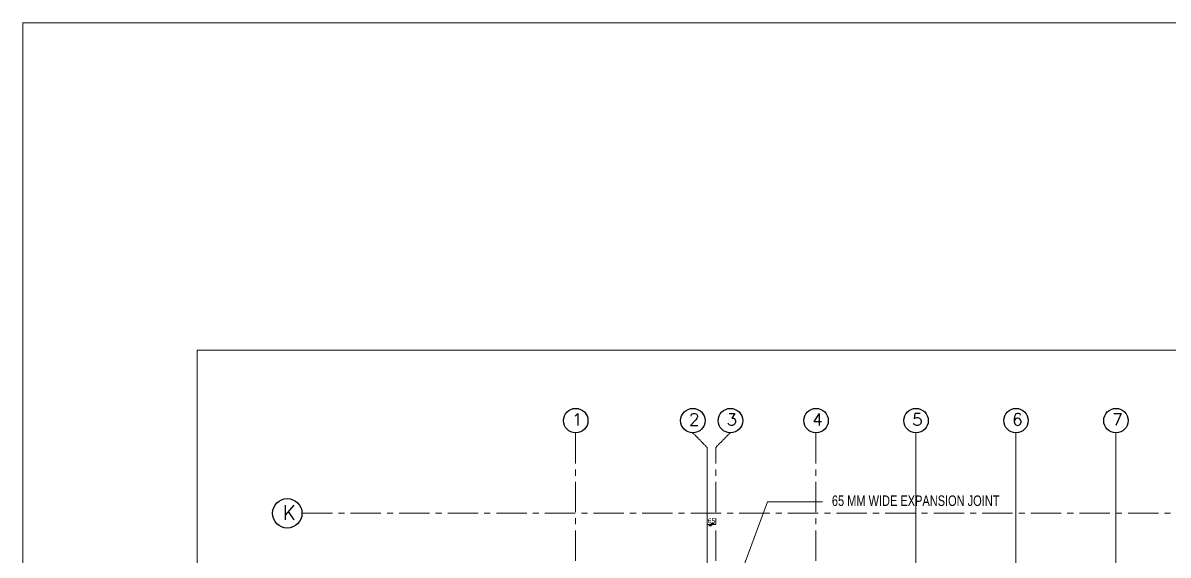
# Model space of a CAD drawing. Header units: inches. Extents: x 719368 to 6315912, y -2624014 to 446967.
# Drawn here: x 5424872 to 5472006, y -2090986 to -2069088 of the extents above; entities that cross this region are included whole.
import ezdxf

# ---------------------------------------------------------------- set-up
doc = ezdxf.new("R2010")
doc.units = ezdxf.units.IN
doc.header["$LTSCALE"] = 20
doc.header["$MEASUREMENT"] = 0
doc.header["$PDMODE"] = 3
doc.linetypes.add('CENTER', pattern=[2, 1.25, -0.25, 0.25, -0.25])
doc.layers.get('Defpoints').update_dxf_attribs({"lineweight": 25})
for name, color, linetype, lineweight in [('DIM', 7, 'Continuous', 13), ('GRID', 202, 'CENTER', 5), ('STAIR', 4, 'Continuous', 25), ('Text', 7, 'Continuous', 15)]:
    doc.layers.add(name, color=color, linetype=linetype, lineweight=lineweight)
doc.layers.add('grid text', color=140, linetype='Continuous')
doc.styles.add('BOLD', font='arial.ttf')
doc.styles.add('DIM SUMBI', font='arial.ttf')
doc.styles.add('L120', font='simplex.shx', dxfattribs={"height": 1})
doc.styles.add('Tabrej', font='romans.shx')
doc.dimstyles.new('Copy of S3', dxfattribs={"dimtxt": 200, "dimasz": 150, "dimexe": 5, "dimexo": 5, "dimgap": 50, "dimtad": 1, "dimjust": 1, "dimdec": 0, "dimzin": 3, "dimdsep": 46, "dimtxsty": 'BOLD', "dimblk1": 'OBLIQUE', "dimblk2": 'OBLIQUE', "dimsah": 1, "dimcen": 0.0625, "dimdle": 5, "dimclrd": 230, "dimclre": 251, "dimclrt": 2, "dimadec": 0, "dimazin": 0, "dimtfac": 1, "dimtdec": 0, "dimtix": 1, "dimtofl": 0, "dimtmove": 2, "dimatfit": 3, "dimfxl": 0, "dimtolj": 1, "dimtzin": 2, "dimlwd": -1, "dimlwe": -1, "dimarcsym": 0})

# ---------------------------------------------------------------- blocks, each defined once
blk = doc.blocks.new('_Oblique')
at = {"layer": 'STAIR', "color": 0, "lineweight": -2}
blk.add_line((-0.5, -0.5), (0.5, 0.5), dxfattribs=at)
blk = doc.blocks.new('*D612')
at = {"layer": 'Defpoints', "color": 0}
for p in [(5453244, -2089727), (5453179, -2095565), (5453244, -2095565)]:
    blk.add_point(p, dxfattribs=at)
at = {"layer": 'DIM', "color": 230}
for p, q in [((5453179, -2089727), (5453029, -2089727)), ((5453244, -2089727), (5453394, -2089727))]:
    blk.add_line(p, q, dxfattribs=at)
at = {"layer": 'DIM', "color": 251, "linetype": 'Continuous'}
for p, q in [((5453179, -2089730), (5453179, -2089722)), ((5453244, -2089730), (5453244, -2089722))]:
    blk.add_line(p, q, dxfattribs=at)
at = {"layer": 'DIM', "color": 230, "xscale": 150, "yscale": 150, "zscale": 150}
blk.add_blockref('_Oblique', (5453179, -2089727), dxfattribs=at)
at = {"layer": 'DIM', "color": 230, "xscale": 150, "yscale": 150, "zscale": 150, "rotation": 180}
blk.add_blockref('_Oblique', (5453244, -2089727), dxfattribs=at)
at = {"layer": 'DIM', "color": 2, "insert": (5453212, -2089575), "char_height": 200, "attachment_point": 5, "style": 'BOLD'}
blk.add_mtext('\\A1;65', dxfattribs=at)

msp = doc.modelspace()

# ---------------------------------------------------------------- linework, layer by layer
at = {"layer": 'DIM'}
for points in [[(5424872.2914, -2069087.5328), (5557835.631, -2069087.5328), (5557835.631, -2255131.986), (5424872.2914, -2255131.986)], [(5553055.3852, -2167590.5634), (5432049.132, -2167590.5634), (5432049.132, -2082559.4872), (5553055.3852, -2082559.4872)]]:
    msp.add_lwpolyline(points, close=True, dxfattribs=at)
at = {"layer": 'GRID', "ltscale": 50}
for p, q in [((5447619.1857, -2103219.7943), (5447619.1857, -2085956.2691)), ((5457509.086, -2103219.5999), (5457509.086, -2085956.0747)), ((5461624.086, -2103219.5999), (5461624.086, -2085956.0747)), ((5465739.0859, -2103219.5999), (5465739.0859, -2085956.0747)), ((5469854.0859, -2103219.5999), (5469854.0859, -2085956.0747)), ((5453029.086, -2103219.7943), (5453029.086, -2086547.6076)), ((5453394.086, -2103219.7716), (5453394.086, -2086547.5849)), ((5453029.0861, -2087148.5707), (5453029.0861, -2126935.9243)), ((5461624.086, -2087148.5707), (5461624.086, -2126935.9243)), ((5465739.0859, -2087148.5707), (5465739.0859, -2126935.9243)), ((5469854.0859, -2087148.5707), (5469854.0859, -2126935.9243)), ((5436358.4024, -2089265.4344), (5551291.0154, -2089265.4344))]:
    msp.add_line(p, q, dxfattribs=at)
at = {"layer": 'GRID', "ltscale": 3}
for p, q in [((5452437.7827, -2085956.3043), (5453029.086, -2086547.6076)), ((5453985.3893, -2085956.2816), (5453394.086, -2086547.5849))]:
    msp.add_line(p, q, dxfattribs=at)
at = {"layer": 'grid text'}
for centre, radius in [((5447625.9941, -2085452.7087), 503.6064), ((5452445.4497, -2085452.7563), 503.6064), ((5453993.0563, -2085452.7336), 503.6064), ((5457515.8943, -2085452.5143), 503.6064), ((5461630.8943, -2085452.5143), 503.6064), ((5465745.8943, -2085452.5143), 503.6064), ((5469860.8943, -2085452.5143), 503.6064), ((5435752.162, -2089265.4344), 606.2404)]:
    msp.add_circle(centre, radius, dxfattribs=at)

# ---------------------------------------------------------------- texts
at = {"layer": 'grid text', "char_height": 500, "attachment_point": 1, "style": 'Tabrej'}
for s, insert in [('1', (5447469.9192, -2085156.4273)), ('2', (5452289.3748, -2085156.4749)), ('3', (5453836.9815, -2085156.4522)), ('4', (5457359.8194, -2085156.2329)), ('5', (5461474.8194, -2085156.2329)), ('6', (5465589.8194, -2085156.2329)), ('7', (5469704.8194, -2085156.2329))]:
    msp.add_mtext_dynamic_manual_height_columns(s, width=0.5, gutter_width=24, heights=[0], dxfattribs=dict(at, insert=insert))
at = {"layer": 'grid text', "insert": (5435559.6936, -2088938.3155), "char_height": 600, "width": 804.951803, "attachment_point": 1, "style": 'L120'}
msp.add_mtext('K', dxfattribs=at)
at = {"layer": 'Text', "style": 'DIM SUMBI', "width": 0.75}
msp.add_text('65 MM WIDE EXPANSION JOINT', height=432.432, dxfattribs=at).set_placement((5458168.326, -2088964.204))

# ---------------------------------------------------------------- dimensions: what is measured, and where the dimension line sits
at = {"layer": 'DIM'}
dim = msp.add_linear_dim(base=(5453244.086, -2089727.0056), p1=(5453179.086, -2095565.4344), p2=(5453244.086, -2095565.4344), dimstyle='Copy of S3', override={"dimfxlon": 1}, dxfattribs=at)
dim.commit()
dim.dimension.update_dxf_attribs({"geometry": '*D612', "text_midpoint": (5453211.586, -2089574.891)})

# ---------------------------------------------------------------- leaders
msp.add_leader([(5453179.086, -2095125.1642), (5455514.0156, -2088797.9807), (5457779.8775, -2088797.9807)], dimstyle='Copy of S3', override={"dimasz": 450, "dimgap": 50, "dimtad": 0, "dimfxlon": 1}, dxfattribs=at)

doc.saveas('drawing.dxf')
